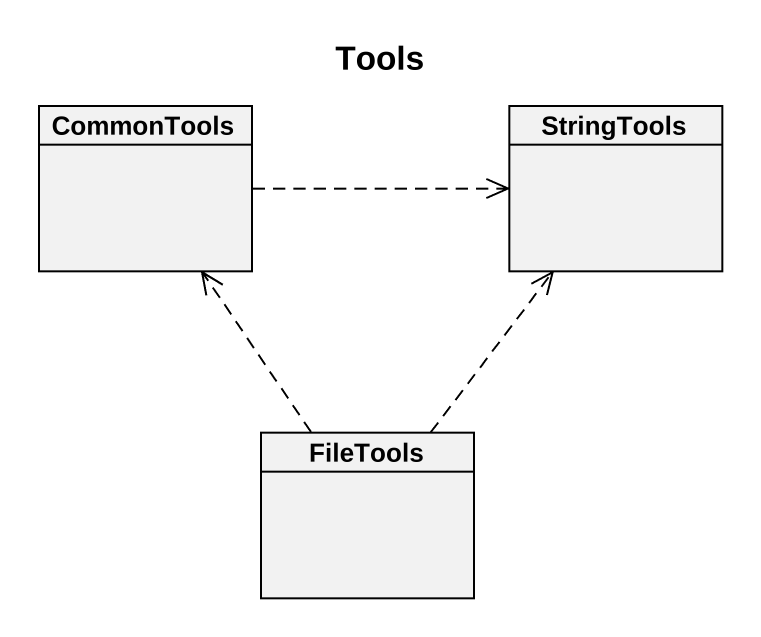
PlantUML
@startuml
title Tools
hide circle
hide empty members
class CommonTools
class StringTools
class FileTools
CommonTools .right.> StringTools
FileTools .up.> CommonTools
FileTools .up.> StringTools
@enduml
